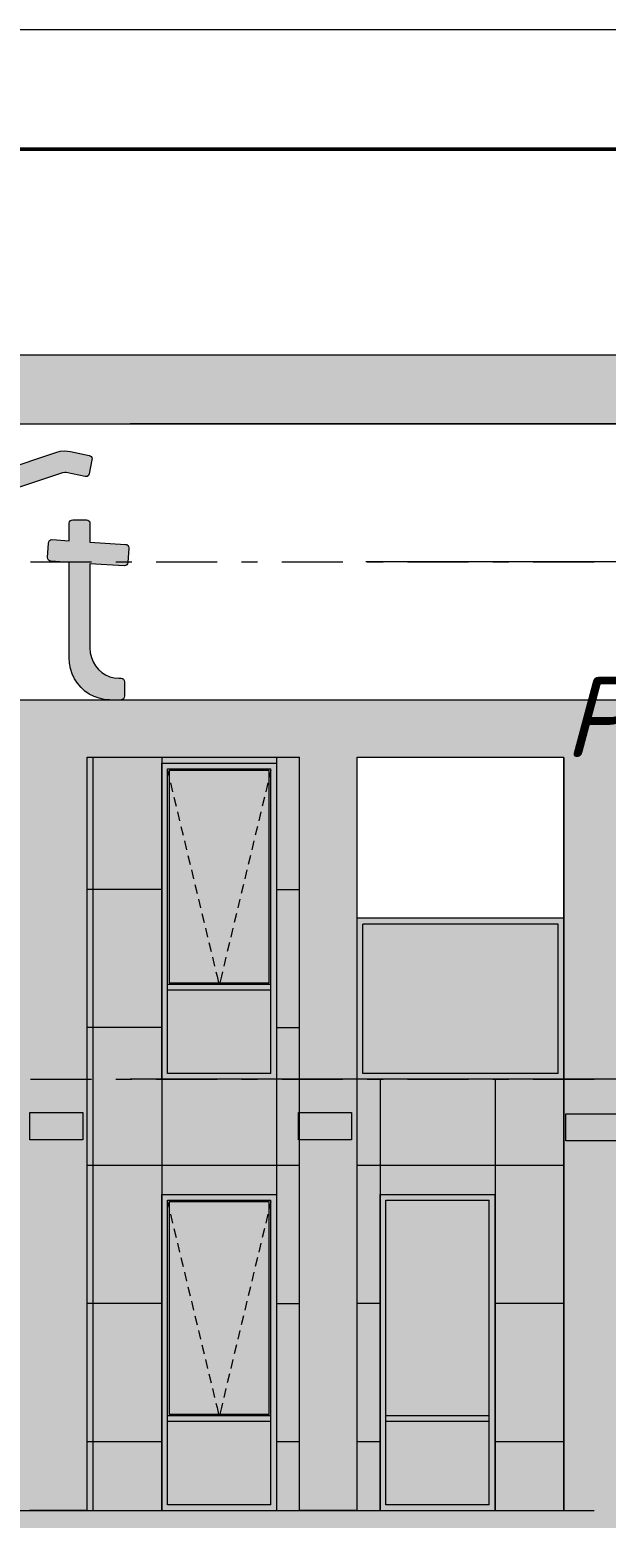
# Model space of a CAD drawing. Header units: millimetres. Extents: x 1499747 to 4341325, y -28481 to 441852.
# Drawn here: x 4146314 to 4151331, y 400362 to 413304 of the extents above; entities that cross this region are included whole.
import ezdxf
from ezdxf.enums import TextEntityAlignment as Align

# ---------------------------------------------------------------- set-up
doc = ezdxf.new("R2010")
doc.units = ezdxf.units.MM
doc.header["$MEASUREMENT"] = 0
doc.layers.add('ТП', color=250, linetype='Continuous', lineweight=30)
doc.layers.add('Чертеж и Рисунок', color=7, linetype='Continuous')
doc.styles.add('СПДС', font='isocpeur.ttf', dxfattribs={"width": 0.9})
doc.styles.add('Текст', font='isocpeui.ttf')

# ---------------------------------------------------------------- blocks, each defined once
blk = doc.blocks.new('*U32')
at = {"lineweight": 0}
blk.add_lwpolyline([(-415, -5), (5, -5), (5, 292), (-415, 292)], close=True, dxfattribs=at)
at = {"color": 0, "linetype": 'Continuous', "lineweight": 50}
blk.add_lwpolyline([(-395, 287), (0, 287), (0, 0), (-395, 0)], close=True, dxfattribs=at)
at = {"style": 'СПДС'}
for tag, p in [('ШИФР_ПРОЕКТА_ЛИСТ2', (-65, 7.5)), ('ЛИСТ_второй', (-5, 5))]:
    blk.add_attdef(tag, text='', height=2.5, dxfattribs=at).set_placement(p, align=Align.MIDDLE_CENTER)

msp = doc.modelspace()

# ---------------------------------------------------------------- hatches: boundary and pattern name
at = {"layer": 'Чертеж и Рисунок', "linetype": 'Continuous', "lineweight": 0, "true_color": 0x2e2e2e}
for points in [[(4137415.4, 409878.5), (4146437.8, 409878.5), (4146437.8, 410478.4), (4137474.5, 410478.4)], [(4157712.8, 410478.4), (4146437.8, 410478.4), (4146437.8, 409878.5), (4157712.8, 409878.5)], [(4147962.7, 406928.5), (4147462.7, 406928.5), (4147512.7, 406878.5), (4147962.7, 406878.5)], [(4147462.7, 406578.5), (4147512.7, 406578.5), (4147512.7, 406878.5), (4147462.7, 406928.5)], [(4147962.7, 406878.5), (4148412.7, 406878.5), (4148462.7, 406928.5), (4148462.7, 406928.5), (4147962.7, 406928.5)], [(4148412.7, 406578.5), (4148462.7, 406578.5), (4148462.7, 406928.5), (4148412.7, 406878.5)], [(4147462.7, 405178.5), (4147512.7, 405178.5), (4147512.7, 406578.5), (4147462.7, 406578.5)], [(4148412.7, 405178.5), (4148462.7, 405178.5), (4148462.7, 406578.5), (4148412.7, 406578.5)], [(4149162.7, 405578.5), (4149162.7, 404178.5), (4149212.7, 404228.5), (4149212.7, 405528.5)], [(4150962.7, 405578.5), (4149162.7, 405578.5), (4149212.7, 405528.5), (4150912.7, 405528.5)], [(4150962.7, 405578.5), (4150912.7, 405528.5), (4150912.7, 404228.5), (4150962.7, 404178.5)], [(4147462.7, 404978.5), (4147512.7, 404978.5), (4147512.7, 405178.5), (4147462.7, 405178.5)], [(4148412.7, 404978.5), (4148462.7, 404978.5), (4148462.7, 405178.5), (4148412.7, 405178.5)], [(4147462.7, 404978.5), (4147462.7, 404178.5), (4147512.7, 404228.5), (4147512.7, 404978.5)], [(4147512.7, 405003.5), (4147512.7, 404953.5), (4147962.7, 404953.5), (4147962.7, 405003.5)], [(4147962.7, 405003.5), (4147962.7, 404953.5), (4148412.7, 404953.5), (4148412.7, 405003.5)], [(4148412.7, 404228.5), (4148462.7, 404178.5), (4148462.7, 404978.5), (4148412.7, 404978.5)], [(4147512.7, 404228.5), (4147462.7, 404178.5), (4147962.7, 404178.5), (4147962.7, 404228.5)], [(4148412.7, 404228.5), (4147962.7, 404228.5), (4147962.7, 404178.5), (4148462.7, 404178.5), (4148462.7, 404178.5)], [(4149162.7, 404178.5), (4150962.7, 404178.5), (4150912.7, 404228.5), (4149212.7, 404228.5)], [(4147462.7, 403178.5), (4147512.7, 403128.5), (4147962.7, 403128.5), (4147962.7, 403178.5)], [(4147462.7, 402828.5), (4147512.7, 402828.5), (4147512.7, 403128.5), (4147462.7, 403178.5)], [(4147962.7, 403128.5), (4148412.7, 403128.5), (4148462.7, 403178.4), (4148462.7, 403178.5), (4147962.7, 403178.5)], [(4148412.7, 402828.5), (4148462.7, 402828.5), (4148462.7, 403178.4), (4148412.7, 403128.5)], [(4149862.7, 403178.5), (4149362.7, 403178.5), (4149412.7, 403128.5), (4149862.7, 403128.5)], [(4149362.7, 402828.5), (4149412.7, 402828.5), (4149412.7, 403128.5), (4149362.7, 403178.5)], [(4149862.7, 403128.5), (4150312.7, 403128.5), (4150362.6, 403178.4), (4150362.6, 403178.5), (4149862.7, 403178.5)], [(4150362.6, 403178.4), (4150312.7, 403128.5), (4150312.7, 402828.5), (4150362.6, 402828.5)], [(4147462.7, 401428.4), (4147512.7, 401428.4), (4147512.7, 402828.5), (4147462.7, 402828.5)], [(4148412.7, 401428.4), (4148462.7, 401428.4), (4148462.7, 402828.5), (4148412.7, 402828.5)], [(4149362.7, 401428.4), (4149412.7, 401428.4), (4149412.7, 402828.5), (4149362.7, 402828.5)], [(4150362.6, 402828.5), (4150312.7, 402828.5), (4150312.7, 401428.4), (4150362.6, 401428.4)], [(4147462.7, 401228.4), (4147512.7, 401228.4), (4147512.7, 401428.4), (4147462.7, 401428.4)], [(4148412.7, 401228.4), (4148462.7, 401228.4), (4148462.7, 401428.4), (4148412.7, 401428.4)], [(4149362.7, 401228.4), (4149412.7, 401228.4), (4149412.7, 401428.4), (4149362.7, 401428.4)], [(4150362.6, 401428.4), (4150312.7, 401428.4), (4150312.7, 401228.4), (4150362.6, 401228.4)], [(4147462.7, 401228.4), (4147462.7, 400428.4), (4147512.7, 400478.4), (4147512.7, 401228.4)], [(4147512.7, 401203.4), (4147962.7, 401203.4), (4147962.7, 401253.4), (4147512.7, 401253.4)], [(4147962.7, 401253.4), (4147962.7, 401203.4), (4148412.7, 401203.4), (4148412.7, 401253.4)], [(4148412.7, 400478.4), (4148462.7, 400428.5), (4148462.7, 401228.4), (4148412.7, 401228.4)], [(4149362.7, 401228.4), (4149362.7, 400428.4), (4149412.7, 400478.4), (4149412.7, 401228.4)], [(4149412.7, 401203.4), (4149862.7, 401203.4), (4149862.7, 401253.4), (4149412.7, 401253.4)], [(4149862.7, 401253.4), (4149862.7, 401203.4), (4150312.7, 401203.4), (4150312.7, 401253.4)], [(4150312.7, 401228.4), (4150312.7, 400478.4), (4150362.6, 400428.5), (4150362.6, 401228.4)], [(4147462.7, 400428.4), (4147962.7, 400428.4), (4147962.7, 400478.4), (4147512.7, 400478.4)], [(4148412.7, 400478.4), (4147962.7, 400478.4), (4147962.7, 400428.4), (4148462.7, 400428.4), (4148462.7, 400428.5)], [(4149862.7, 400428.4), (4149862.7, 400478.4), (4149412.7, 400478.4), (4149362.7, 400428.4)], [(4150312.7, 400478.4), (4149862.7, 400478.4), (4149862.7, 400428.4), (4150362.6, 400428.4), (4150362.6, 400428.5)]]:
    msp.add_hatch(color=250, dxfattribs=at).paths.add_polyline_path(points)
at = {"layer": 'Чертеж и Рисунок', "linetype": 'Continuous', "lineweight": 0, "true_color": 0xf7f7f7}
for points in [[(4146797.6, 409419.1), (4146803.4, 409418.6), (4146814.9, 409421), (4146824.6, 409427.7), (4146829.7, 409434.8), (4146832.7, 409443.1), (4146855.9, 409565.9), (4146856.6, 409572.7), (4146854.3, 409584.6), (4146847.8, 409594.9), (4146840.7, 409600.3), (4146832.4, 409603.4), (4146667.4, 409637.3), (4146643.4, 409641), (4146619.1, 409642.3), (4146580.3, 409639), (4146542.6, 409629.7), (4145630.5, 409325.4), (4145593.8, 409309.7), (4145560.1, 409288.2), (4145530.3, 409261.6), (4145504.7, 409230), (4145484.1, 409195), (4145469.1, 409157.2), (4145460, 409117.6), (4145457.1, 409077.1), (4145457.1, 407509.8), (4145459.3, 407497.9), (4145465.9, 407487.6), (4145475.5, 407480.9), (4145487.1, 407478.5), (4145607.1, 407478.5), (4145618.6, 407480.9), (4145628.3, 407487.6), (4145634.8, 407497.9), (4145637.1, 407509.8), (4145637.1, 408739), (4146180.8, 408703.9), (4146182.5, 408703.9), (4146194.1, 408706.3), (4146203.8, 408713), (4146210, 408722.6), (4146212.5, 408733.7), (4146219.9, 408858.7), (4146219.9, 408860.1), (4146217.7, 408872.1), (4146211.2, 408882.3), (4146202.3, 408888.7), (4146191.7, 408891.4), (4145637.1, 408927.2), (4145637.1, 409076.8), (4145637.1, 409077.9), (4145639.4, 409096.4), (4145646.3, 409113.7), (4145657.3, 409128.8), (4145670, 409139.3), (4145684.9, 409146.4), (4146597.9, 409451), (4146618.5, 409454.8), (4146632.3, 409453.1)], [(4146917.2, 407491.2), (4146962.4, 407481.7), (4147008.4, 407478.5), (4147108.4, 407478.5), (4147120, 407480.9), (4147129.7, 407487.6), (4147136.2, 407497.9), (4147138.4, 407509.8), (4147138.4, 407635), (4147136.2, 407646.9), (4147129.7, 407657.1), (4147120, 407663.9), (4147108.4, 407666.3), (4147088.4, 407666.3), (4147049, 407669.6), (4147010.7, 407679.3), (4146974.4, 407695), (4146941.1, 407716.3), (4146911.7, 407742.7), (4146886, 407774.2), (4146865.5, 407809.3), (4146850.5, 407847), (4146841.4, 407886.6), (4146838.4, 407927.2), (4146838.4, 408661.5), (4147136.1, 408642.3), (4147137.9, 408642.2), (4147149.5, 408644.7), (4147159.1, 408651.4), (4147165.4, 408661), (4147167.9, 408672.1), (4147175.3, 408797.1), (4147175.3, 408798.5), (4147173.1, 408810.4), (4147166.5, 408820.7), (4147157.7, 408827.1), (4147147.1, 408829.8), (4146838.4, 408849.7), (4146838.4, 409012.6), (4146836.2, 409024.5), (4146829.7, 409034.7), (4146820, 409041.5), (4146808.4, 409043.9), (4146688.4, 409043.9), (4146676.9, 409041.5), (4146667.2, 409034.7), (4146660.7, 409024.5), (4146658.4, 409012.6), (4146658.4, 408861.3), (4146508.3, 408871), (4146506.5, 408871), (4146495, 408868.6), (4146485.3, 408861.9), (4146479.1, 408852.3), (4146476.6, 408841.1), (4146469.2, 408716.2), (4146469.1, 408714.7), (4146471.4, 408702.8), (4146477.9, 408692.6), (4146486.8, 408686.2), (4146497.4, 408683.5), (4146658.4, 408673.1), (4146658.4, 407843.7), (4146661.3, 407796.4), (4146670.1, 407749.8), (4146684.8, 407704.7), (4146705, 407661.8), (4146730.6, 407621.8), (4146761, 407585.4), (4146794.9, 407554.2), (4146832.7, 407527.7), (4146873.7, 407506.6)]]:
    msp.add_hatch(color=7, dxfattribs=at).paths.add_polyline_path(points)
at = {"layer": 'Чертеж и Рисунок', "linetype": 'Continuous', "lineweight": 0, "true_color": 0xbc9a89}
for points in [[(4137462.7, 406978.5), (4150962.7, 406978.5), (4150962.7, 407478.5), (4137462.7, 407478.5)], [(4150962.7, 407478.5), (4150962.7, 399933), (4151462.7, 399933), (4151462.7, 407478.5)], [(4146312.8, 406978.5), (4146312.8, 400433), (4146812.8, 400433), (4146812.8, 406978.5)], [(4148662.7, 406978.5), (4148662.7, 400433), (4149162.7, 400433), (4149162.7, 406978.5)], [(4136962.7, 399933), (4136962.7, 399928.4), (4150962.7, 399928.4), (4150962.7, 400428.4), (4137462.7, 400428.4), (4137462.7, 399933)]]:
    msp.add_hatch(color=33, dxfattribs=at).paths.add_polyline_path(points)
at = {"layer": 'Чертеж и Рисунок', "linetype": 'Continuous', "lineweight": 0, "true_color": 0x868d8e}
h = msp.add_hatch(color=252, dxfattribs=at)
h.paths.add_polyline_path([(4137462.7, 400428.4), (4138062.8, 400428.4), (4138062.8, 403178.5), (4139062.8, 403178.5), (4139062.8, 400428.4), (4139962.8, 400428.4), (4139962.8, 403178.5), (4140962.8, 403178.5), (4140962.8, 400428.4), (4142762.8, 400428.4), (4142762.8, 403178.5), (4143762.8, 403178.5), (4143762.8, 400428.4), (4144662.8, 400428.4), (4144662.8, 403178.5), (4145662.8, 403178.5), (4145662.8, 400428.4), (4147462.7, 400428.4), (4147462.7, 403178.5), (4148462.7, 403178.5), (4148462.7, 400428.4), (4149362.6, 400428.4), (4149362.6, 403178.5), (4150362.6, 403178.5), (4150362.6, 400428.4), (4150962.6, 400428.4), (4150962.6, 404178.5), (4149162.7, 404178.5), (4149162.7, 400433), (4148662.7, 400433), (4148662.7, 404178.5), (4148662.7, 406978.5), (4146812.8, 406978.5), (4146812.8, 400433), (4146312.8, 400433), (4146312.8, 406978.5), (4144462.8, 406978.5), (4144462.8, 400433), (4143962.8, 400433), (4143962.8, 406978.5), (4142112.8, 406978.5), (4142112.8, 400433), (4141612.8, 400433), (4141612.8, 406978.5), (4139762.8, 406978.5), (4139762.8, 400433), (4139262.8, 400433), (4139262.8, 406978.5), (4137462.7, 406978.5)])
h.paths.add_polyline_path([(4138062.8, 404178.5), (4138062.8, 406928.5), (4139062.8, 406928.5), (4139062.8, 404178.5)], flags=0)
h.paths.add_polyline_path([(4139962.8, 404178.5), (4139962.8, 406928.5), (4140962.8, 406928.5), (4140962.8, 404178.5)], flags=0)
h.paths.add_polyline_path([(4143762.8, 404178.5), (4142762.8, 404178.5), (4142762.8, 406928.5), (4143762.8, 406928.5)], flags=0)
h.paths.add_polyline_path([(4145662.8, 404178.5), (4144662.8, 404178.5), (4144662.8, 406928.5), (4145662.8, 406928.5)], flags=0)
h.paths.add_polyline_path([(4147462.7, 404178.5), (4147462.7, 406928.5), (4148462.7, 406928.5), (4148462.7, 404178.5)], flags=0)
at = {"layer": 'Чертеж и Рисунок', "linetype": 'Continuous', "lineweight": 0, "true_color": 0xf7fdff}
for points in [[(4147512.7, 406878.5), (4147512.7, 405178.5), (4147512.7, 405003.5), (4147527.7, 405018.5), (4147527.7, 406863.5)], [(4147512.7, 406878.5), (4147527.7, 406863.5), (4148397.7, 406863.5), (4148412.7, 406878.5)], [(4148397.7, 406863.5), (4148397.7, 405018.5), (4148412.7, 405003.5), (4148412.7, 405178.5), (4148412.7, 406578.5), (4148412.7, 406878.5)], [(4147527.7, 405018.5), (4147512.7, 405003.5), (4148412.7, 405003.5), (4148397.7, 405018.5)], [(4147512.7, 403128.5), (4147512.7, 401428.4), (4147512.7, 401253.4), (4147527.7, 401268.4), (4147527.7, 403113.5)], [(4148412.7, 403128.5), (4147512.7, 403128.5), (4147527.7, 403113.5), (4148397.7, 403113.5)], [(4148412.7, 403128.5), (4148397.7, 403113.5), (4148397.7, 401268.4), (4148412.7, 401253.4), (4148412.7, 401428.4)], [(4147527.7, 401268.4), (4147512.7, 401253.4), (4148412.7, 401253.4), (4148397.7, 401268.4)]]:
    msp.add_hatch(color=7, dxfattribs=at).paths.add_polyline_path(points)
at = {"layer": 'Чертеж и Рисунок', "linetype": 'Continuous', "lineweight": 0, "true_color": 0x84adf9}
for points in [[(4147527.7, 406863.5), (4147527.7, 405018.5), (4148397.7, 405018.5), (4148397.7, 406863.5)], [(4149212.7, 405528.5), (4149212.7, 404228.5), (4150912.7, 404228.5), (4150912.7, 405528.5)], [(4147512.7, 404228.5), (4148412.7, 404228.5), (4148412.7, 404953.5), (4147512.7, 404953.5)], [(4149412.7, 401253.4), (4150312.7, 401253.4), (4150312.7, 402828.5), (4150312.7, 403128.5), (4149412.7, 403128.5)], [(4147527.7, 401268.4), (4148397.7, 401268.4), (4148397.7, 403113.5), (4147527.7, 403113.5)], [(4147512.7, 400478.4), (4148412.7, 400478.4), (4148412.7, 401203.4), (4147512.7, 401203.4)], [(4149412.7, 401203.4), (4149412.7, 400478.4), (4150312.7, 400478.4), (4150312.7, 401203.4)]]:
    msp.add_hatch(color=161, dxfattribs=at).paths.add_polyline_path(points)
at = {"layer": 'Чертеж и Рисунок', "linetype": 'Continuous', "lineweight": 0, "true_color": 0x7f7f7f}
msp.add_hatch(color=8, dxfattribs=at).paths.add_polyline_path([(4150962.6, 404178.5), (4150962.6, 404018.5), (4150962.7, 404018.5), (4150962.7, 404178.5)])
at = {"layer": 'Чертеж и Рисунок', "linetype": 'Continuous', "lineweight": 0, "true_color": 0x606060}
for points in [[(4150962.7, 404018.5), (4150962.6, 404018.5), (4150962.6, 400428.4), (4150962.7, 400428.4)], [(4149362.6, 401278.4), (4149362.6, 400428.4), (4149362.7, 400428.4), (4149362.7, 401278.4)]]:
    msp.add_hatch(color=251, dxfattribs=at).paths.add_polyline_path(points)
at = {"layer": 'Чертеж и Рисунок', "linetype": 'Continuous', "lineweight": 0, "true_color": 0xffffff}
for points in [[(4146315.7, 403653.5), (4146777.5, 403653.5), (4146777.5, 403889.2), (4146315.7, 403889.2)], [(4148651.9, 403653.5), (4149113.8, 403653.5), (4149113.8, 403889.2), (4148651.9, 403889.2)], [(4150978.5, 403643.9), (4151440.4, 403643.9), (4151440.4, 403879.6), (4150978.5, 403879.6)]]:
    msp.add_hatch(color=7, dxfattribs=at).paths.add_polyline_path(points)

# ---------------------------------------------------------------- linework, layer by layer
at = {"layer": 'Чертеж и Рисунок', "color": 7, "linetype": 'Continuous', "lineweight": 5}
for points in [[(4137474.5, 410478.4), (4146437.8, 410478.4)], [(4146437.8, 410478.4), (4157712.8, 410478.4)], [(4137415.4, 409878.5), (4146437.8, 409878.5)], [(4146437.8, 409878.5), (4157712.8, 409878.5)], [(4160252.1, 409878.5), (4147187.8, 409878.5)], [(4158784.6, 409878.5), (4147187.8, 409878.5)], [(4145630.5, 409325.4), (4146542.6, 409629.7)], [(4146542.6, 409629.7), (4146580.3, 409639)], [(4146580.3, 409639), (4146619.1, 409642.3)], [(4146619.1, 409642.3), (4146643.4, 409641)], [(4146643.4, 409641), (4146667.4, 409637.3)], [(4146667.4, 409637.3), (4146832.4, 409603.4)], [(4146832.4, 409603.4), (4146840.7, 409600.3)], [(4146840.7, 409600.3), (4146847.8, 409594.9)], [(4146847.8, 409594.9), (4146854.3, 409584.6)], [(4146855.9, 409565.9), (4146832.7, 409443.1)], [(4146854.3, 409584.6), (4146856.6, 409572.7)], [(4146856.6, 409572.7), (4146855.9, 409565.9)], [(4146597.9, 409451), (4145684.9, 409146.4)], [(4146618.5, 409454.8), (4146597.9, 409451)], [(4146632.3, 409453.1), (4146618.5, 409454.8)], [(4146797.6, 409419.1), (4146632.3, 409453.1)], [(4146803.4, 409418.6), (4146797.6, 409419.1)], [(4146814.9, 409421), (4146803.4, 409418.6)], [(4146824.6, 409427.7), (4146814.9, 409421)], [(4146829.7, 409434.8), (4146824.6, 409427.7)], [(4146832.7, 409443.1), (4146829.7, 409434.8)], [(4146658.4, 409012.6), (4146660.7, 409024.5)], [(4146658.4, 408861.3), (4146658.4, 409012.6)], [(4146660.7, 409024.5), (4146667.2, 409034.7)], [(4146667.2, 409034.7), (4146676.9, 409041.5)], [(4146676.9, 409041.5), (4146688.4, 409043.9)], [(4146688.4, 409043.9), (4146808.4, 409043.9)], [(4146808.4, 409043.9), (4146820, 409041.5)], [(4146820, 409041.5), (4146829.7, 409034.7)], [(4146829.7, 409034.7), (4146836.2, 409024.5)], [(4146836.2, 409024.5), (4146838.4, 409012.6)], [(4146838.4, 409012.6), (4146838.4, 408849.7)], [(4146469.2, 408716.2), (4146476.6, 408841.1)], [(4146476.6, 408841.1), (4146479.1, 408852.3)], [(4146479.1, 408852.3), (4146485.3, 408861.9)], [(4146485.3, 408861.9), (4146495, 408868.6)], [(4146495, 408868.6), (4146506.5, 408871)], [(4146506.5, 408871), (4146508.3, 408871)], [(4146508.3, 408871), (4146658.4, 408861.3)], [(4146838.4, 408849.7), (4147147.1, 408829.8)], [(4147147.1, 408829.8), (4147157.7, 408827.1)], [(4147157.7, 408827.1), (4147166.5, 408820.7)], [(4147166.5, 408820.7), (4147173.1, 408810.4)], [(4146469.1, 408714.7), (4146469.2, 408716.2)], [(4146471.4, 408702.8), (4146469.1, 408714.7)], [(4146477.9, 408692.6), (4146471.4, 408702.8)], [(4146486.8, 408686.2), (4146477.9, 408692.6)], [(4147175.3, 408797.1), (4147167.9, 408672.1)], [(4147173.1, 408810.4), (4147175.3, 408798.5)], [(4147175.3, 408798.5), (4147175.3, 408797.1)], [(4146497.4, 408683.5), (4146486.8, 408686.2)], [(4146658.4, 408673.1), (4146497.4, 408683.5)], [(4146658.4, 407843.7), (4146658.4, 408673.1)], [(4146838.4, 408661.5), (4146838.4, 407927.2)], [(4147136.1, 408642.3), (4146838.4, 408661.5)], [(4147137.9, 408642.2), (4147136.1, 408642.3)], [(4147149.5, 408644.7), (4147137.9, 408642.2)], [(4147159.1, 408651.4), (4147149.5, 408644.7)], [(4147165.4, 408661), (4147159.1, 408651.4)], [(4147167.9, 408672.1), (4147165.4, 408661)], [(4160252.1, 408678.5), (4149237.7, 408678.5)], [(4158784.6, 408678.5), (4149237.7, 408678.5)], [(4146838.4, 407927.2), (4146841.4, 407886.6)], [(4146661.3, 407796.4), (4146658.4, 407843.7)], [(4146670.1, 407749.8), (4146661.3, 407796.4)], [(4146841.4, 407886.6), (4146850.5, 407847)], [(4146850.5, 407847), (4146865.5, 407809.3)], [(4146865.5, 407809.3), (4146886, 407774.2)], [(4146684.8, 407704.7), (4146670.1, 407749.8)], [(4146705, 407661.8), (4146684.8, 407704.7)], [(4146730.6, 407621.8), (4146705, 407661.8)], [(4146886, 407774.2), (4146911.7, 407742.7)], [(4146911.7, 407742.7), (4146941.1, 407716.3)], [(4146941.1, 407716.3), (4146974.4, 407695)], [(4146974.4, 407695), (4147010.7, 407679.3)], [(4147010.7, 407679.3), (4147049, 407669.6)], [(4147049, 407669.6), (4147088.4, 407666.3)], [(4147088.4, 407666.3), (4147108.4, 407666.3)], [(4147108.4, 407666.3), (4147120, 407663.9)], [(4147120, 407663.9), (4147129.7, 407657.1)], [(4147129.7, 407657.1), (4147136.2, 407646.9)], [(4146761, 407585.4), (4146730.6, 407621.8)], [(4146794.9, 407554.2), (4146761, 407585.4)], [(4146832.7, 407527.7), (4146794.9, 407554.2)], [(4146873.7, 407506.6), (4146832.7, 407527.7)], [(4147136.2, 407646.9), (4147138.4, 407635)], [(4147138.4, 407635), (4147138.4, 407509.8)], [(4137462.7, 407478.5), (4150962.7, 407478.5)], [(4146917.2, 407491.2), (4146873.7, 407506.6)], [(4146962.4, 407481.7), (4146917.2, 407491.2)], [(4147008.4, 407478.5), (4146962.4, 407481.7)], [(4147120, 407480.9), (4147108.4, 407478.5)], [(4147129.7, 407487.6), (4147120, 407480.9)], [(4147136.2, 407497.9), (4147129.7, 407487.6)], [(4147138.4, 407509.8), (4147136.2, 407497.9)], [(4150962.7, 407478.5), (4151462.7, 407478.5)], [(4146812.8, 406978.5), (4148662.7, 406978.5)], [(4146812.8, 400433), (4146812.8, 406978.5)], [(4147462.7, 406578.5), (4147462.7, 406928.5)], [(4147462.7, 406928.5), (4148462.7, 406928.5)], [(4147462.7, 404178.5), (4147462.7, 406928.5)], [(4147512.7, 406878.5), (4147962.7, 406878.5)], [(4147512.7, 406578.5), (4147512.7, 406878.5)], [(4147962.7, 406878.5), (4148412.7, 406878.5)], [(4148412.7, 406578.5), (4148412.7, 406878.5)], [(4148462.7, 406928.5), (4148462.7, 404178.5)], [(4148662.7, 400433), (4148662.7, 406978.5)], [(4148662.7, 404178.5), (4148662.7, 406978.5)], [(4149162.7, 406978.5), (4150962.7, 406978.5)], [(4149162.7, 400433), (4149162.7, 406978.5)], [(4150962.7, 400428.4), (4150962.7, 406978.5)], [(4148397.7, 406863.5), (4147527.7, 406863.5)], [(4147527.7, 406863.5), (4147527.7, 405018.5)], [(4148397.7, 405018.5), (4148397.7, 406863.5)], [(4147462.7, 405178.5), (4147462.7, 406578.5)], [(4147512.7, 405178.5), (4147512.7, 406578.5)], [(4148412.7, 405178.5), (4148412.7, 406578.5)], [(4150962.7, 405578.5), (4149162.7, 405578.5)], [(4149212.7, 404228.5), (4149212.7, 405528.5)], [(4150912.7, 405528.5), (4149212.7, 405528.5)], [(4150912.7, 404228.5), (4150912.7, 405528.5)], [(4147462.7, 404978.5), (4147462.7, 405178.5)], [(4147512.7, 405003.5), (4147512.7, 405178.5)], [(4148412.7, 405003.5), (4148412.7, 405178.5)], [(4147462.7, 404178.5), (4147462.7, 404978.5)], [(4147962.7, 405003.5), (4147512.7, 405003.5)], [(4147512.7, 404978.5), (4147512.7, 405003.5)], [(4147512.7, 404953.5), (4147512.7, 404978.5)], [(4147962.7, 404953.5), (4147512.7, 404953.5)], [(4147512.7, 404228.5), (4147512.7, 404953.5)], [(4147527.7, 405018.5), (4148397.7, 405018.5)], [(4148412.7, 405003.5), (4147962.7, 405003.5)], [(4148412.7, 404953.5), (4147962.7, 404953.5)], [(4148412.7, 404978.5), (4148412.7, 405003.5)], [(4148412.7, 404953.5), (4148412.7, 404978.5)], [(4148412.7, 404228.5), (4148412.7, 404953.5)], [(4160252.1, 404178.5), (4147187.8, 404178.5)], [(4158784.6, 404178.5), (4147187.8, 404178.5)], [(4148462.7, 404178.5), (4147462.7, 404178.5)], [(4147962.7, 404228.5), (4147512.7, 404228.5)], [(4148412.7, 404228.5), (4147962.7, 404228.5)], [(4150962.6, 404178.5), (4149162.7, 404178.5)], [(4150912.7, 404228.5), (4149212.7, 404228.5)], [(4150962.6, 400428.4), (4150962.6, 404178.5)], [(4146315.7, 403653.5), (4146315.7, 403889.2)], [(4146315.7, 403889.2), (4146777.5, 403889.2)], [(4146777.5, 403889.2), (4146777.5, 403653.5)], [(4148651.9, 403653.5), (4148651.9, 403889.2)], [(4148651.9, 403889.2), (4149113.8, 403889.2)], [(4149113.8, 403889.2), (4149113.8, 403653.5)], [(4150978.5, 403643.9), (4150978.5, 403879.6)], [(4150978.5, 403879.6), (4151440.4, 403879.6)], [(4146777.5, 403653.5), (4146315.7, 403653.5)], [(4149113.8, 403653.5), (4148651.9, 403653.5)], [(4151440.4, 403643.9), (4150978.5, 403643.9)], [(4147462.7, 402828.5), (4147462.7, 403178.5)], [(4147462.7, 403178.5), (4148462.7, 403178.5)], [(4147462.7, 400428.4), (4147462.7, 403178.5)], [(4147512.7, 403128.5), (4147962.7, 403128.5)], [(4147512.7, 402828.5), (4147512.7, 403128.5)], [(4147962.7, 403128.5), (4148412.7, 403128.5)], [(4148412.7, 402828.5), (4148412.7, 403128.5)], [(4148462.7, 403178.5), (4148462.7, 400428.4)], [(4149362.6, 403178.5), (4150362.6, 403178.5)], [(4149362.6, 400428.4), (4149362.6, 403178.5)], [(4149362.7, 402828.5), (4149362.7, 403178.5)], [(4149412.7, 403128.5), (4149862.7, 403128.5)], [(4149412.7, 402828.5), (4149412.7, 403128.5)], [(4149862.7, 403128.5), (4150312.7, 403128.5)], [(4150312.7, 402828.5), (4150312.7, 403128.5)], [(4150362.6, 403178.5), (4150362.6, 400428.4)], [(4148397.7, 403113.5), (4147527.7, 403113.5)], [(4147527.7, 403113.5), (4147527.7, 401268.4)], [(4148397.7, 401268.4), (4148397.7, 403113.5)], [(4147462.7, 401428.4), (4147462.7, 402828.5)], [(4147512.7, 401428.4), (4147512.7, 402828.5)], [(4148412.7, 401428.4), (4148412.7, 402828.5)], [(4149362.7, 401428.4), (4149362.7, 402828.5)], [(4149412.7, 401428.4), (4149412.7, 402828.5)], [(4150312.7, 401428.4), (4150312.7, 402828.5)], [(4147462.7, 401228.4), (4147462.7, 401428.4)], [(4147512.7, 401253.4), (4147512.7, 401428.4)], [(4148412.7, 401253.4), (4148412.7, 401428.4)], [(4149362.7, 401228.4), (4149362.7, 401428.4)], [(4149412.7, 401253.4), (4149412.7, 401428.4)], [(4150312.7, 401253.4), (4150312.7, 401428.4)], [(4147462.7, 400428.4), (4147462.7, 401228.4)], [(4147962.7, 401253.4), (4147512.7, 401253.4)], [(4147512.7, 401228.4), (4147512.7, 401253.4)], [(4147512.7, 401203.4), (4147512.7, 401228.4)], [(4147962.7, 401203.4), (4147512.7, 401203.4)], [(4147512.7, 400478.4), (4147512.7, 401203.4)], [(4147527.7, 401268.4), (4148397.7, 401268.4)], [(4148412.7, 401253.4), (4147962.7, 401253.4)], [(4148412.7, 401203.4), (4147962.7, 401203.4)], [(4148412.7, 401228.4), (4148412.7, 401253.4)], [(4148412.7, 401203.4), (4148412.7, 401228.4)], [(4148412.7, 400478.4), (4148412.7, 401203.4)], [(4149362.7, 400428.4), (4149362.7, 401228.4)], [(4149862.7, 401253.4), (4149412.7, 401253.4)], [(4149412.7, 401228.4), (4149412.7, 401253.4)], [(4149412.7, 401203.4), (4149412.7, 401228.4)], [(4149862.7, 401203.4), (4149412.7, 401203.4)], [(4149412.7, 400478.4), (4149412.7, 401203.4)], [(4150312.7, 401253.4), (4149862.7, 401253.4)], [(4150312.7, 401203.4), (4149862.7, 401203.4)], [(4150312.7, 401228.4), (4150312.7, 401253.4)], [(4150312.7, 401203.4), (4150312.7, 401228.4)], [(4150312.7, 400478.4), (4150312.7, 401203.4)], [(4137462.7, 400428.4), (4150962.7, 400428.4)], [(4146312.8, 400433), (4146812.8, 400433)], [(4147962.7, 400478.4), (4147512.7, 400478.4)], [(4148412.7, 400478.4), (4147962.7, 400478.4)], [(4148662.7, 400433), (4149162.7, 400433)], [(4149862.7, 400478.4), (4149412.7, 400478.4)], [(4150312.7, 400478.4), (4149862.7, 400478.4)]]:
    msp.add_lwpolyline(points, dxfattribs=at)
at = {"layer": 'Чертеж и Рисунок', "color": 1, "linetype": 'Continuous', "lineweight": 0}
for points in [[(4146321.3, 408678.5), (4146850.5, 408678.5)], [(4147062.2, 408678.5), (4147203.3, 408678.5)], [(4147415, 408678.5), (4147944.1, 408678.5)], [(4148155.8, 408678.5), (4148296.9, 408678.5)], [(4148508.6, 408678.5), (4149037.7, 408678.5)], [(4149249.4, 408678.5), (4149390.5, 408678.5)], [(4149602.2, 408678.5), (4150131.3, 408678.5)], [(4150343, 408678.5), (4150484.1, 408678.5)], [(4150695.8, 408678.5), (4151225, 408678.5)], [(4146321.3, 404178.5), (4146850.5, 404178.5)], [(4147062.2, 404178.5), (4147203.3, 404178.5)], [(4147415, 404178.5), (4147944.1, 404178.5)], [(4148155.8, 404178.5), (4148296.9, 404178.5)], [(4148508.6, 404178.5), (4149037.7, 404178.5)], [(4149249.4, 404178.5), (4149390.5, 404178.5)], [(4149602.2, 404178.5), (4150131.3, 404178.5)], [(4150343, 404178.5), (4150484.1, 404178.5)], [(4150695.8, 404178.5), (4151225, 404178.5)], [(4146321.3, 400428.4), (4146850.5, 400428.4)], [(4147062.2, 400428.4), (4147203.3, 400428.4)], [(4147415, 400428.4), (4147944.1, 400428.4)], [(4148155.8, 400428.4), (4148296.9, 400428.4)], [(4148508.6, 400428.4), (4149037.7, 400428.4)], [(4149249.4, 400428.4), (4149390.5, 400428.4)], [(4149602.2, 400428.4), (4150131.3, 400428.4)], [(4150343, 400428.4), (4150484.1, 400428.4)], [(4150695.8, 400428.4), (4151225, 400428.4)]]:
    msp.add_lwpolyline(points, dxfattribs=at)
at = {"layer": 'Чертеж и Рисунок', "color": 253, "linetype": 'Continuous', "lineweight": 5, "true_color": 0xaaaaaa}
for points in [[(4146862.7, 406973.9), (4146862.7, 400428.4)], [(4147462.7, 406973.9), (4147462.7, 400428.4)], [(4148462.7, 406973.9), (4148462.7, 400428.4)], [(4150962.7, 406973.9), (4150962.7, 400428.4)], [(4147462.8, 405828), (4146812.8, 405828)], [(4148462.8, 405828), (4148662.8, 405828)], [(4147462.8, 404628), (4146812.8, 404628)], [(4148462.8, 404628), (4148662.8, 404628)], [(4149362.7, 404178.5), (4149362.7, 400428.4)], [(4150362.7, 404178.5), (4150362.7, 400428.4)], [(4148662.8, 403428), (4146812.8, 403428)], [(4150962.8, 403428), (4149162.8, 403428)], [(4147462.5, 402228), (4146812.8, 402228)], [(4148462.8, 402228), (4148663.1, 402228)], [(4149362.8, 402228), (4149162.5, 402228)], [(4150962.8, 402228), (4150362.8, 402228)], [(4147463, 401028), (4146812.8, 401028)], [(4148662.8, 401028), (4148462.7, 401028)], [(4149363.1, 401028), (4149162.8, 401028)], [(4150962.8, 401028), (4150362.7, 401028)]]:
    msp.add_lwpolyline(points, dxfattribs=at)
at = {"layer": 'Чертеж и Рисунок', "color": 23, "linetype": 'Continuous', "lineweight": 5, "true_color": 0xbf8080}
for points in [[(4147512.7, 406862.8), (4147526.5, 406805.7)], [(4147538.2, 406757.1), (4147557, 406679.3)], [(4148387.2, 406757.1), (4148368.5, 406679.3)], [(4148412.7, 406862.8), (4148399, 406805.7)], [(4147568.7, 406630.7), (4147587.5, 406553)], [(4148356.7, 406630.7), (4148338, 406553)], [(4147599.2, 406504.4), (4147618, 406426.6)], [(4148326.2, 406504.4), (4148307.4, 406426.6)], [(4147629.7, 406378), (4147648.5, 406300.2)], [(4148295.7, 406378), (4148276.9, 406300.2)], [(4147660.2, 406251.6), (4147679, 406173.8)], [(4148265.2, 406251.6), (4148246.4, 406173.8)], [(4147690.7, 406125.2), (4147709.5, 406047.5)], [(4148234.7, 406125.2), (4148215.9, 406047.5)], [(4147721.3, 405998.9), (4147740, 405921.1)], [(4148204.2, 405998.9), (4148185.4, 405921.1)], [(4147751.8, 405872.5), (4147770.5, 405794.7)], [(4148173.7, 405872.5), (4148154.9, 405794.7)], [(4147782.3, 405746.1), (4147801, 405668.4)], [(4148143.2, 405746.1), (4148124.4, 405668.4)], [(4147812.8, 405619.8), (4147831.5, 405542)], [(4148112.7, 405619.8), (4148093.9, 405542)], [(4147843.3, 405493.4), (4147862, 405415.6)], [(4148082.2, 405493.4), (4148063.4, 405415.6)], [(4147873.8, 405367), (4147892.5, 405289.2)], [(4148051.7, 405367), (4148032.9, 405289.2)], [(4147904.3, 405240.6), (4147923, 405162.9)], [(4148021.2, 405240.6), (4148002.4, 405162.9)], [(4147934.8, 405114.3), (4147944, 405076.2)], [(4147944, 405076.2), (4147957.9, 405018.5)], [(4147981.5, 405076.2), (4147967.6, 405018.5)], [(4147990.7, 405114.3), (4147981.5, 405076.2)], [(4147957.9, 405018.5), (4147961.5, 405003.5)], [(4147967.6, 405018.5), (4147963.9, 405003.5)], [(4147512.7, 403112.7), (4147526.5, 403055.7)], [(4147538.2, 403007.1), (4147557, 402929.3)], [(4148387.2, 403007.1), (4148368.5, 402929.3)], [(4148412.7, 403112.7), (4148399, 403055.7)], [(4147568.7, 402880.7), (4147587.5, 402802.9)], [(4148356.7, 402880.7), (4148338, 402802.9)], [(4147599.2, 402754.3), (4147618, 402676.6)], [(4148326.2, 402754.3), (4148307.4, 402676.6)], [(4147629.7, 402628), (4147648.5, 402550.2)], [(4148295.7, 402628), (4148276.9, 402550.2)], [(4147660.2, 402501.6), (4147679, 402423.8)], [(4148265.2, 402501.6), (4148246.4, 402423.8)], [(4147690.7, 402375.2), (4147709.5, 402297.5)], [(4148234.7, 402375.2), (4148215.9, 402297.5)], [(4147721.3, 402248.8), (4147740, 402171.1)], [(4148204.2, 402248.8), (4148185.4, 402171.1)], [(4147751.8, 402122.5), (4147770.5, 402044.7)], [(4148173.7, 402122.5), (4148154.9, 402044.7)], [(4147782.3, 401996.1), (4147801, 401918.3)], [(4148143.2, 401996.1), (4148124.4, 401918.3)], [(4147812.8, 401869.7), (4147831.5, 401792)], [(4148112.7, 401869.7), (4148093.9, 401792)], [(4147843.3, 401743.4), (4147862, 401665.6)], [(4148082.2, 401743.4), (4148063.4, 401665.6)], [(4147873.8, 401617), (4147892.5, 401539.2)], [(4148051.7, 401617), (4148032.9, 401539.2)], [(4147904.3, 401490.6), (4147923, 401412.9)], [(4148021.2, 401490.6), (4148002.4, 401412.9)], [(4147934.8, 401364.3), (4147944, 401326.2)], [(4147944, 401326.2), (4147957.9, 401268.4)], [(4147981.5, 401326.2), (4147967.6, 401268.4)], [(4147990.7, 401364.3), (4147981.5, 401326.2)], [(4147957.9, 401268.4), (4147961.5, 401253.4)], [(4147967.6, 401268.4), (4147963.9, 401253.4)]]:
    msp.add_lwpolyline(points, dxfattribs=at)

# ---------------------------------------------------------------- block references
at = {"lineweight": 0, "xscale": 207.8567760686079, "yscale": 207.8567760686079, "zscale": 207.8567760686079}
msp.add_blockref('*U32', (4178090.1, 352609.6), dxfattribs=at)

# ---------------------------------------------------------------- texts
at = {"layer": 'ТП', "lineweight": 30, "insert": (4150962.7, 407678.5), "char_height": 700, "width": 3382.889, "attachment_point": 1, "style": 'Текст'}
msp.add_mtext('P{\\fISOCPEUR|b0|i1|c204|p34;5}', dxfattribs=at)

doc.saveas('drawing.dxf')
